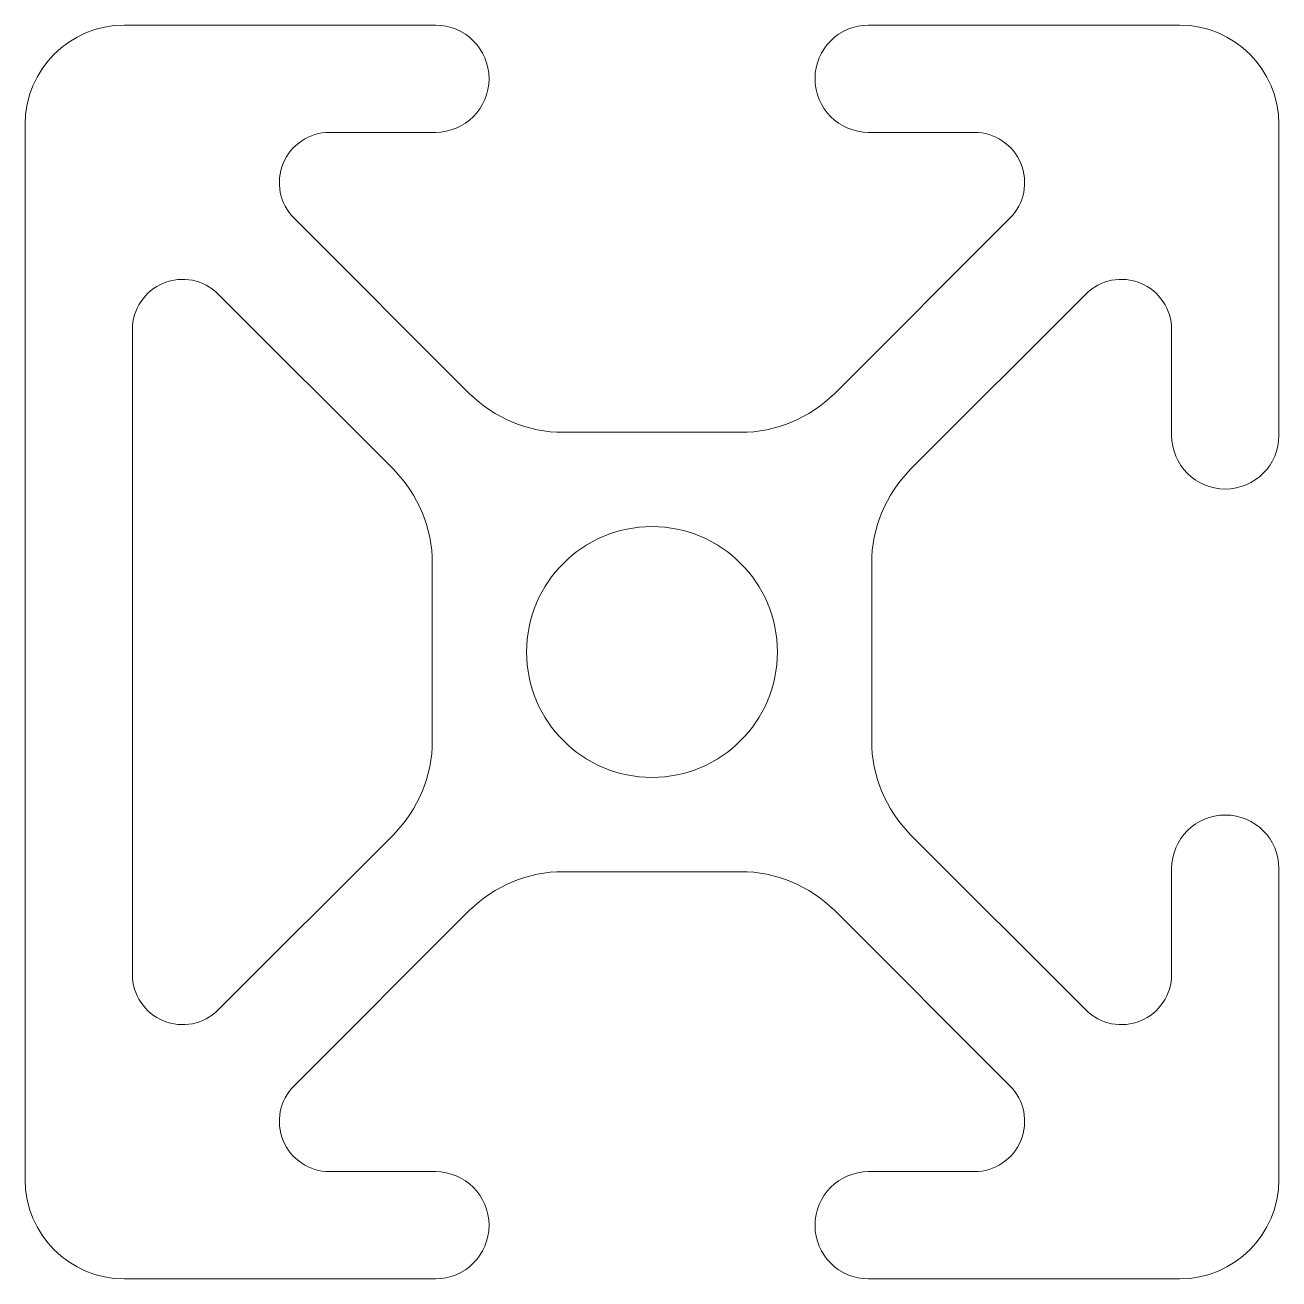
# Model space of a CAD drawing. Header units: millimetres. Extents: x -12.5 to 12.5, y -12.5 to 12.5.
import ezdxf

# ---------------------------------------------------------------- set-up
doc = ezdxf.new("R2010")
doc.units = ezdxf.units.MM

msp = doc.modelspace()

# ---------------------------------------------------------------- linework, layer by layer
at = {"color": 7, "linetype": 'Continuous', "lineweight": 15}
for p, q in [((-4.32, 12.5), (-10.518, 12.5)), ((10.518, 12.5), (4.32, 12.5)), ((-12.5, 10.518), (-12.5, -10.518)), ((12.5, 4.32), (12.5, 10.518)), ((-6.428, 10.36), (-4.32, 10.36)), ((4.32, 10.36), (6.428, 10.36)), ((-3.643, 5.157), (-7.137, 8.65)), ((7.137, 8.65), (3.643, 5.157)), ((-5.157, 3.643), (-8.65, 7.137)), ((5.157, 3.643), (8.65, 7.137)), ((-10.36, 6.428), (-10.36, -6.428)), ((10.36, 6.428), (10.36, 4.32)), ((1.768, 4.38), (-1.768, 4.38)), ((-4.38, -1.768), (-4.38, 1.768)), ((4.38, -1.768), (4.38, 1.768)), ((-8.65, -7.137), (-5.157, -3.643)), ((8.65, -7.137), (5.157, -3.643)), ((-1.768, -4.38), (1.768, -4.38)), ((10.36, -4.32), (10.36, -6.428)), ((12.5, -10.518), (12.5, -4.32)), ((-7.137, -8.65), (-3.643, -5.157)), ((3.643, -5.157), (7.137, -8.65)), ((-4.32, -10.36), (-6.428, -10.36)), ((6.428, -10.36), (4.32, -10.36)), ((-10.518, -12.5), (-4.32, -12.5)), ((4.32, -12.5), (10.518, -12.5))]:
    msp.add_line(p, q, dxfattribs=at)
msp.add_circle((0, 0), 2.5, dxfattribs=at)
for centre, radius, start, end in [((-4.32, 11.43), 1.07, 270, 90), ((-10.518, 10.518), 1.982, 90, 180), ((4.32, 11.43), 1.07, 90, 270), ((10.518, 10.518), 1.982, 0, 90), ((-6.428, 9.358), 1.002, 90, 225), ((6.428, 9.358), 1.002, 315, 90), ((-9.358, 6.428), 1.002, 45, 180), ((9.358, 6.428), 1.002, 0, 135), ((-1.768, 7.032), 2.652, 225, 270), ((1.768, 7.032), 2.652, 270, 315), ((11.43, 4.32), 1.07, 180, 0), ((-7.032, 1.768), 2.652, 0, 45), ((7.032, 1.768), 2.652, 135, 180), ((-7.032, -1.768), 2.652, 315, 0), ((7.032, -1.768), 2.652, 180, 225), ((11.43, -4.32), 1.07, 0, 180), ((-1.768, -7.032), 2.652, 90, 135), ((1.768, -7.032), 2.652, 45, 90), ((-9.358, -6.428), 1.002, 180, 315), ((9.358, -6.428), 1.002, 225, 0), ((-6.428, -9.358), 1.002, 135, 270), ((6.428, -9.358), 1.002, 270, 45), ((-4.32, -11.43), 1.07, 270, 90), ((4.32, -11.43), 1.07, 90, 270), ((-10.518, -10.518), 1.982, 180, 270), ((10.518, -10.518), 1.982, 270, 0)]:
    msp.add_arc(centre, radius, start, end, dxfattribs=at)

doc.saveas('drawing.dxf')
